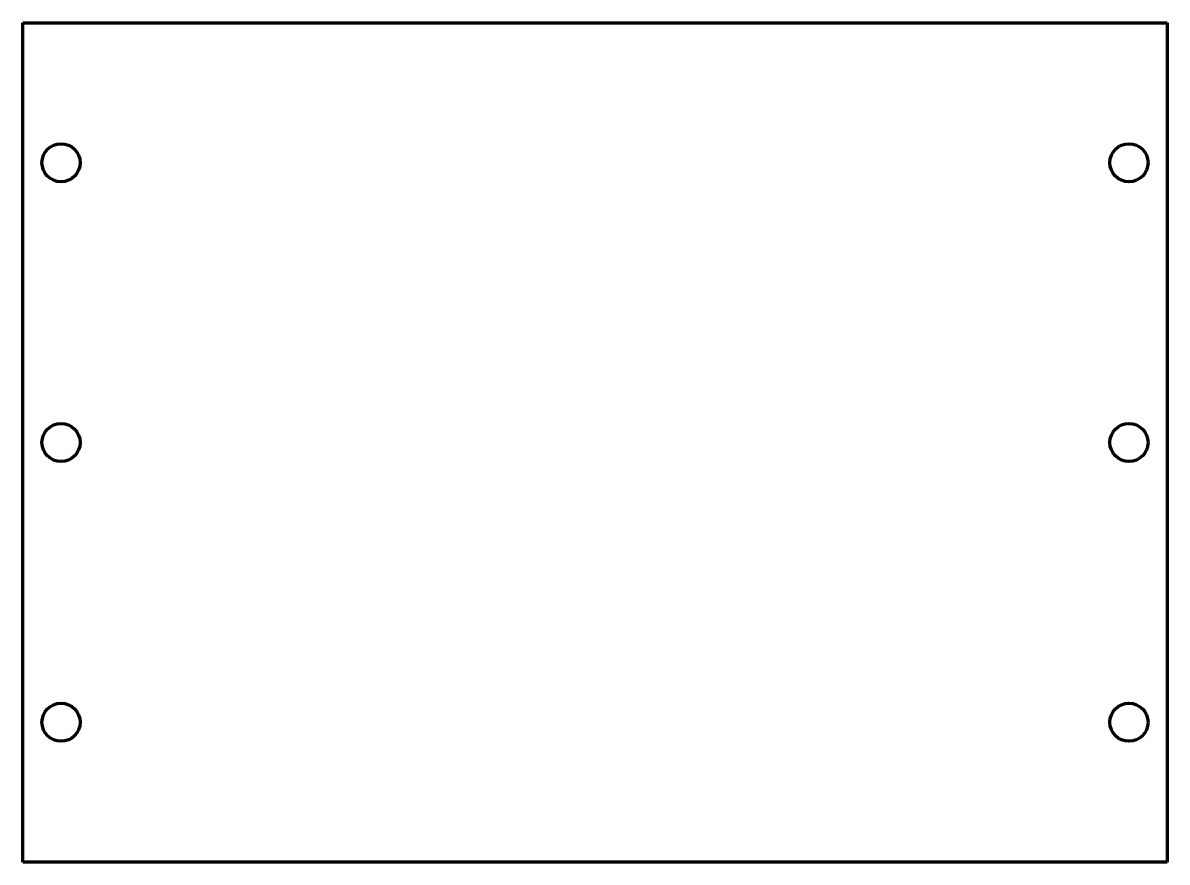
# Model space of a CAD drawing. Header units: millimetres. Extents: x -30 to 30, y -22 to 22.
import ezdxf

# ---------------------------------------------------------------- set-up
doc = ezdxf.new("R2010")
doc.units = ezdxf.units.MM
doc.linetypes.add('K5LT_BASIC', pattern=[0])

# ---------------------------------------------------------------- blocks, each defined once
blk = doc.blocks.new('U0')
at = {"color": 150, "linetype": 'K5LT_BASIC', "lineweight": 80, "true_color": 0x0080ff}
for p, q in [((-30, 22), (30, 22)), ((-30, -22), (-30, 22)), ((30, 22), (30, -22)), ((30, -22), (-30, -22))]:
    blk.add_line(p, q, dxfattribs=at)

msp = doc.modelspace()

# ---------------------------------------------------------------- linework, layer by layer
at = {"color": 150, "linetype": 'K5LT_BASIC', "lineweight": 80, "true_color": 0x0080ff}
for centre in [(-28, 14.667), (28, 14.667), (-28, 0), (28, 0), (-28, -14.667), (28, -14.667)]:
    msp.add_circle(centre, 1, dxfattribs=at)

# ---------------------------------------------------------------- block references
msp.add_blockref('U0', (0, 0))

doc.saveas('drawing.dxf')
